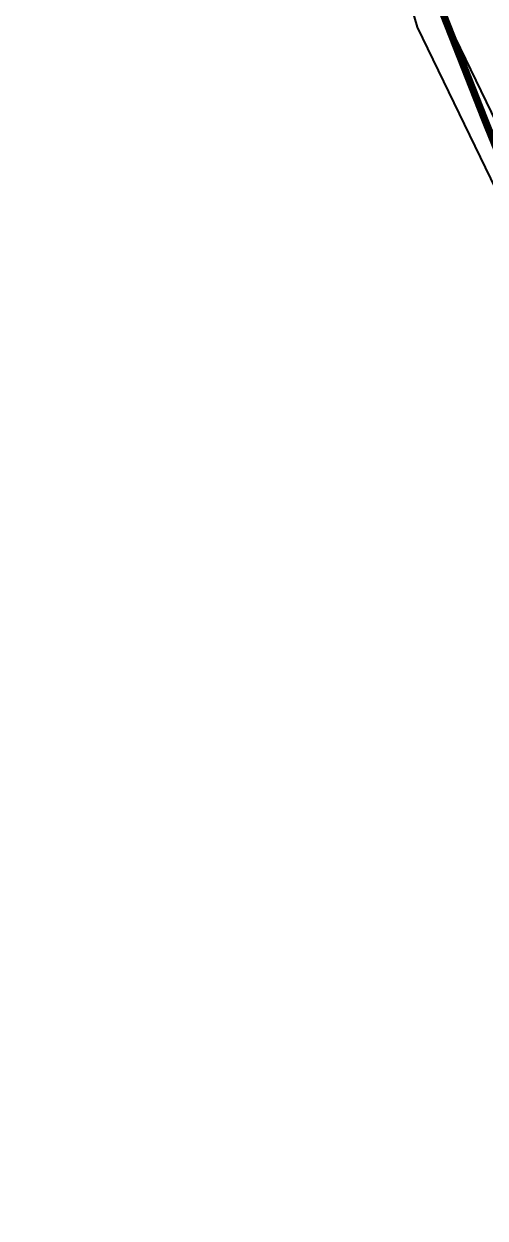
# Model space of a CAD drawing. Header units: metres. Extents: x 561401 to 594056, y 8460144 to 8508504.
# Drawn here: x 572720.4 to 572751.7, y 8479504.5 to 8479585.5 of the extents above; entities that cross this region are included whole.
import ezdxf

# ---------------------------------------------------------------- set-up
doc = ezdxf.new("R2010")
doc.units = ezdxf.units.M
doc.layers.add('1.1. DERECHO DE VIA', color=230, linetype='Continuous')
doc.layers.add('1.1. VIA EXISTENTE', color=252, linetype='Continuous')

msp = doc.modelspace()

# ---------------------------------------------------------------- linework, layer by layer
at = {"layer": '1.1. DERECHO DE VIA', "color": 230, "linetype": 'Continuous', "lineweight": 40, "ltscale": 0.2, "const_width": 0.5}
msp.add_lwpolyline([(572938.551, 8479405.652), (572923.887, 8479419.107), (572907.959, 8479430.865), (572890.673, 8479440.926), (572873.388, 8479450.987), (572856.125, 8479461.086), (572839.842, 8479472.624), (572824.999, 8479485.991), (572810.666, 8479499.939), (572796.332, 8479513.887), (572781.683, 8479527.121), (572768.242, 8479541.566), (572759.349, 8479560.3), (572751.785, 8479578.811), (572744.456, 8479597.42), (572737.128, 8479616.03), (572727.927, 8479634.411), (572720.671, 8479653.699), (572723.363, 8479673.522)], dxfattribs=at)
at = {"layer": '1.1. VIA EXISTENTE', "color": 253, "linetype": 'Continuous', "lineweight": 40, "ltscale": 0.2, "true_color": 0x84a4a6}
for points in [[(572725.648, 8479646.66), (572734.414, 8479640.528), (572739.134, 8479633.923), (572741.97, 8479625.079), (572742.172, 8479609.445), (572748.985, 8479586.029), (572759.845, 8479563.626), (572761.127, 8479561.873), (572770.504, 8479548.237), (572783.932, 8479534.865), (572792.429, 8479524.419), (572800.117, 8479508.718)], [(572724.501, 8479645.021), (572732.987, 8479639.085), (572737.325, 8479633.015), (572739.974, 8479624.754), (572740.176, 8479609.147), (572747.111, 8479585.309), (572758.124, 8479562.591), (572759.495, 8479560.716), (572768.962, 8479546.951), (572782.446, 8479533.522), (572790.733, 8479523.335), (572798.32, 8479507.838)]]:
    msp.add_lwpolyline(points, dxfattribs=at)

doc.saveas('drawing.dxf')
